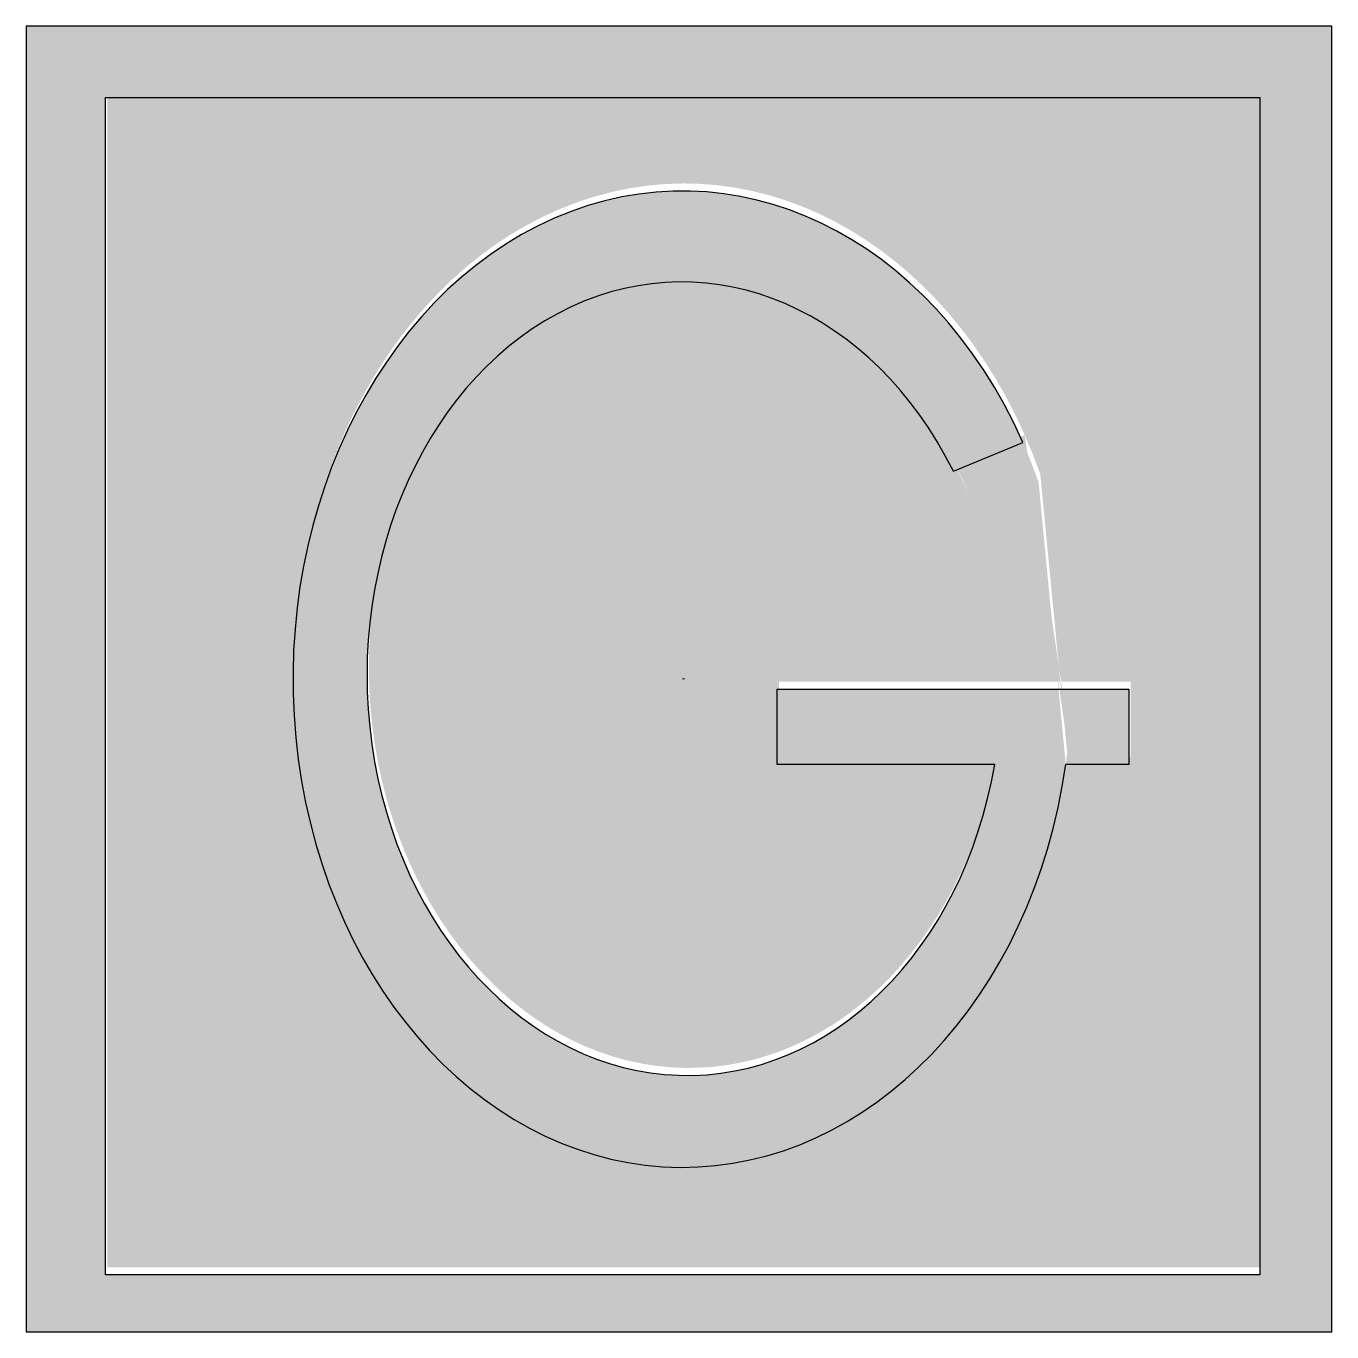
# Model space of a CAD drawing. Header units: millimetres. Extents: x -1.01 to 0.99, y -1 to 1.
import ezdxf

# ---------------------------------------------------------------- set-up
doc = ezdxf.new("R2010")
doc.units = ezdxf.units.MM
doc.layers.get('0').update_dxf_attribs({"color": 1})

msp = doc.modelspace()

# ---------------------------------------------------------------- hatches: boundary and pattern name
h = msp.add_hatch(color=256)
h.paths.add_polyline_path([(-0.8867, 0.89), (0.8812, 0.89), (0.8812, -0.9129), (-0.8867, -0.9129)], flags=16)
h.paths.add_polyline_path([(0.9918, 0.9996), (-0.0082, 0.9996), (-1.0082, 0.9996), (-1.0082, -1.0004), (0.9918, -1.0004)])
h = msp.add_hatch(color=255)
h.paths.add_polyline_path([(-0.884, -0.9014), (0.884, -0.9014), (0.884, 0.9014), (-0.884, 0.9014)])
edge = h.paths.add_edge_path(flags=16)
edge.add_ellipse((0.0028, 0.0115), major_axis=(-0.0114, 0.6076), ratio=0.799684, start_angle=300.6617, end_angle=616.6555)
edge.add_line((0.4782, -0.1199), (0.1449, -0.1199))
edge.add_line((0.1449, -0.1199), (0.1449, -0.0045))
edge.add_line((0.1449, -0.0045), (0.6838, -0.0045))
edge.add_line((0.6838, -0.0045), (0.6838, -0.1199))
edge.add_line((0.6838, -0.1199), (0.587, -0.1199))
edge.add_ellipse((-0.0003, 0.0108), major_axis=(0, 0.7477), ratio=0.797613, start_angle=298.9867, end_angle=619.9366, ccw=False)
edge.add_line((0.5214, 0.3731), (0.4149, 0.3292))
h = msp.add_hatch(color=256)
edge = h.paths.add_edge_path()
edge.add_line((0.4754, -0.1314), (0.1421, -0.1314))
edge.add_line((0.1421, -0.1314), (0.1421, -0.016))
edge.add_line((0.1421, -0.016), (0.681, -0.016))
edge.add_line((0.681, -0.016), (0.681, -0.1314))
edge.add_line((0.681, -0.1314), (0.5842, -0.1314))
edge.add_ellipse((-0.003, -0.0007), major_axis=(0, 0.7477), ratio=0.797613, start_angle=298.9867, end_angle=619.9366, ccw=False)
edge.add_line((0.5187, 0.3617), (0.4121, 0.3177))
edge.add_ellipse((0, 0), major_axis=(-0.0114, 0.6076), ratio=0.799684, start_angle=300.6617, end_angle=616.6555)
edge = h.paths.add_edge_path(flags=17)
edge.add_line((0, 0), (-0.003, -0.0007))

# ---------------------------------------------------------------- linework, layer by layer
for p, q in [((-0.0082, 0.9996), (-1.0082, 0.9996)), ((-1.0082, 0.9996), (-1.0082, -1.0004)), ((0.9918, 0.9996), (-0.0082, 0.9996)), ((0.9918, -1.0004), (0.9918, 0.9996)), ((0.4121, 0.3177), (0.5187, 0.3617)), ((0, 0), (-0.003, -0.0007)), ((-1.0082, -1.0004), (0.9918, -1.0004))]:
    msp.add_line(p, q)
msp.add_lwpolyline([(-0.8867, 0.89), (0.8812, 0.89), (0.8812, -0.9129), (-0.8867, -0.9129)], close=True)
msp.add_lwpolyline([(0.4754, -0.1314), (0.1421, -0.1314), (0.1421, -0.016), (0.681, -0.016), (0.681, -0.1314), (0.5842, -0.1314)])
for centre, major_axis, ratio, start_param, end_param in [((-0.003, -0.0007), (0, 0.7477), 0.797613, 5.218302, 10.819935), ((0, 0), (-0.0114, 0.6076), 0.799684, 5.247537, 10.762668)]:
    msp.add_ellipse(centre, major_axis=major_axis, ratio=ratio, start_param=start_param, end_param=end_param)

doc.saveas('drawing.dxf')
